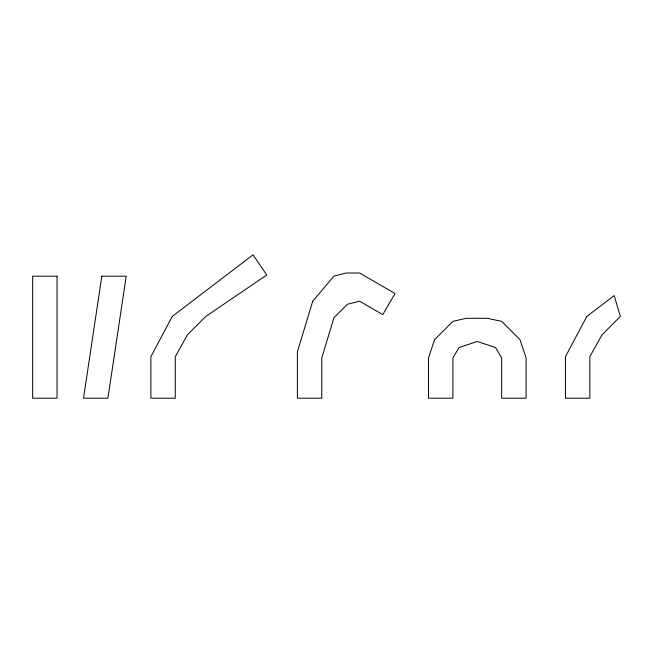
<?xml version="1.0" encoding="UTF-8"?>
<svg xmlns="http://www.w3.org/2000/svg" width="653" height="653" viewBox="0 0 653 653"><rect width="100%" height="100%" fill="white"/><g stroke="black" fill="none" stroke-linecap="round" stroke-linejoin="round"><path stroke-width="0.98" d="M101.811 276.195L83.511 398.199L107.908 398.199L126.209 276.195L101.811 276.195M312.73 301.204L297.384 351.836L297.384 398.199L321.782 398.199L321.782 357.942L333.985 317.676L347.404 304.257L359.607 301.204L382.789 314.632L395.016 293.507L359.607 273.011L346.188 273.011L333.985 276.064L312.73 301.204M434.588 339.642L428.49 357.942L428.49 398.199L452.888 398.199L452.888 357.942L458.986 347.567L477.294 341.47L495.594 347.567L501.692 357.942L501.692 398.199L526.089 398.199L526.089 357.942L519.992 339.642L501.692 321.341L487.048 318.289L466.307 318.289L452.888 321.341L434.588 339.642M172.221 316.46L150.876 356.718L150.876 398.199L175.273 398.199L175.273 356.718L187.476 334.76L205.777 316.46L266.775 274.978L253.054 254.801L172.221 316.46M586.794 316.46L565.449 356.718L565.449 398.199L589.847 398.199L589.847 356.718L602.05 334.76L620.35 316.46L614.179 295.572L586.794 316.46M57.048 276.195L32.65 276.195L32.65 398.199L57.048 398.199L57.048 276.195"/></g></svg>
